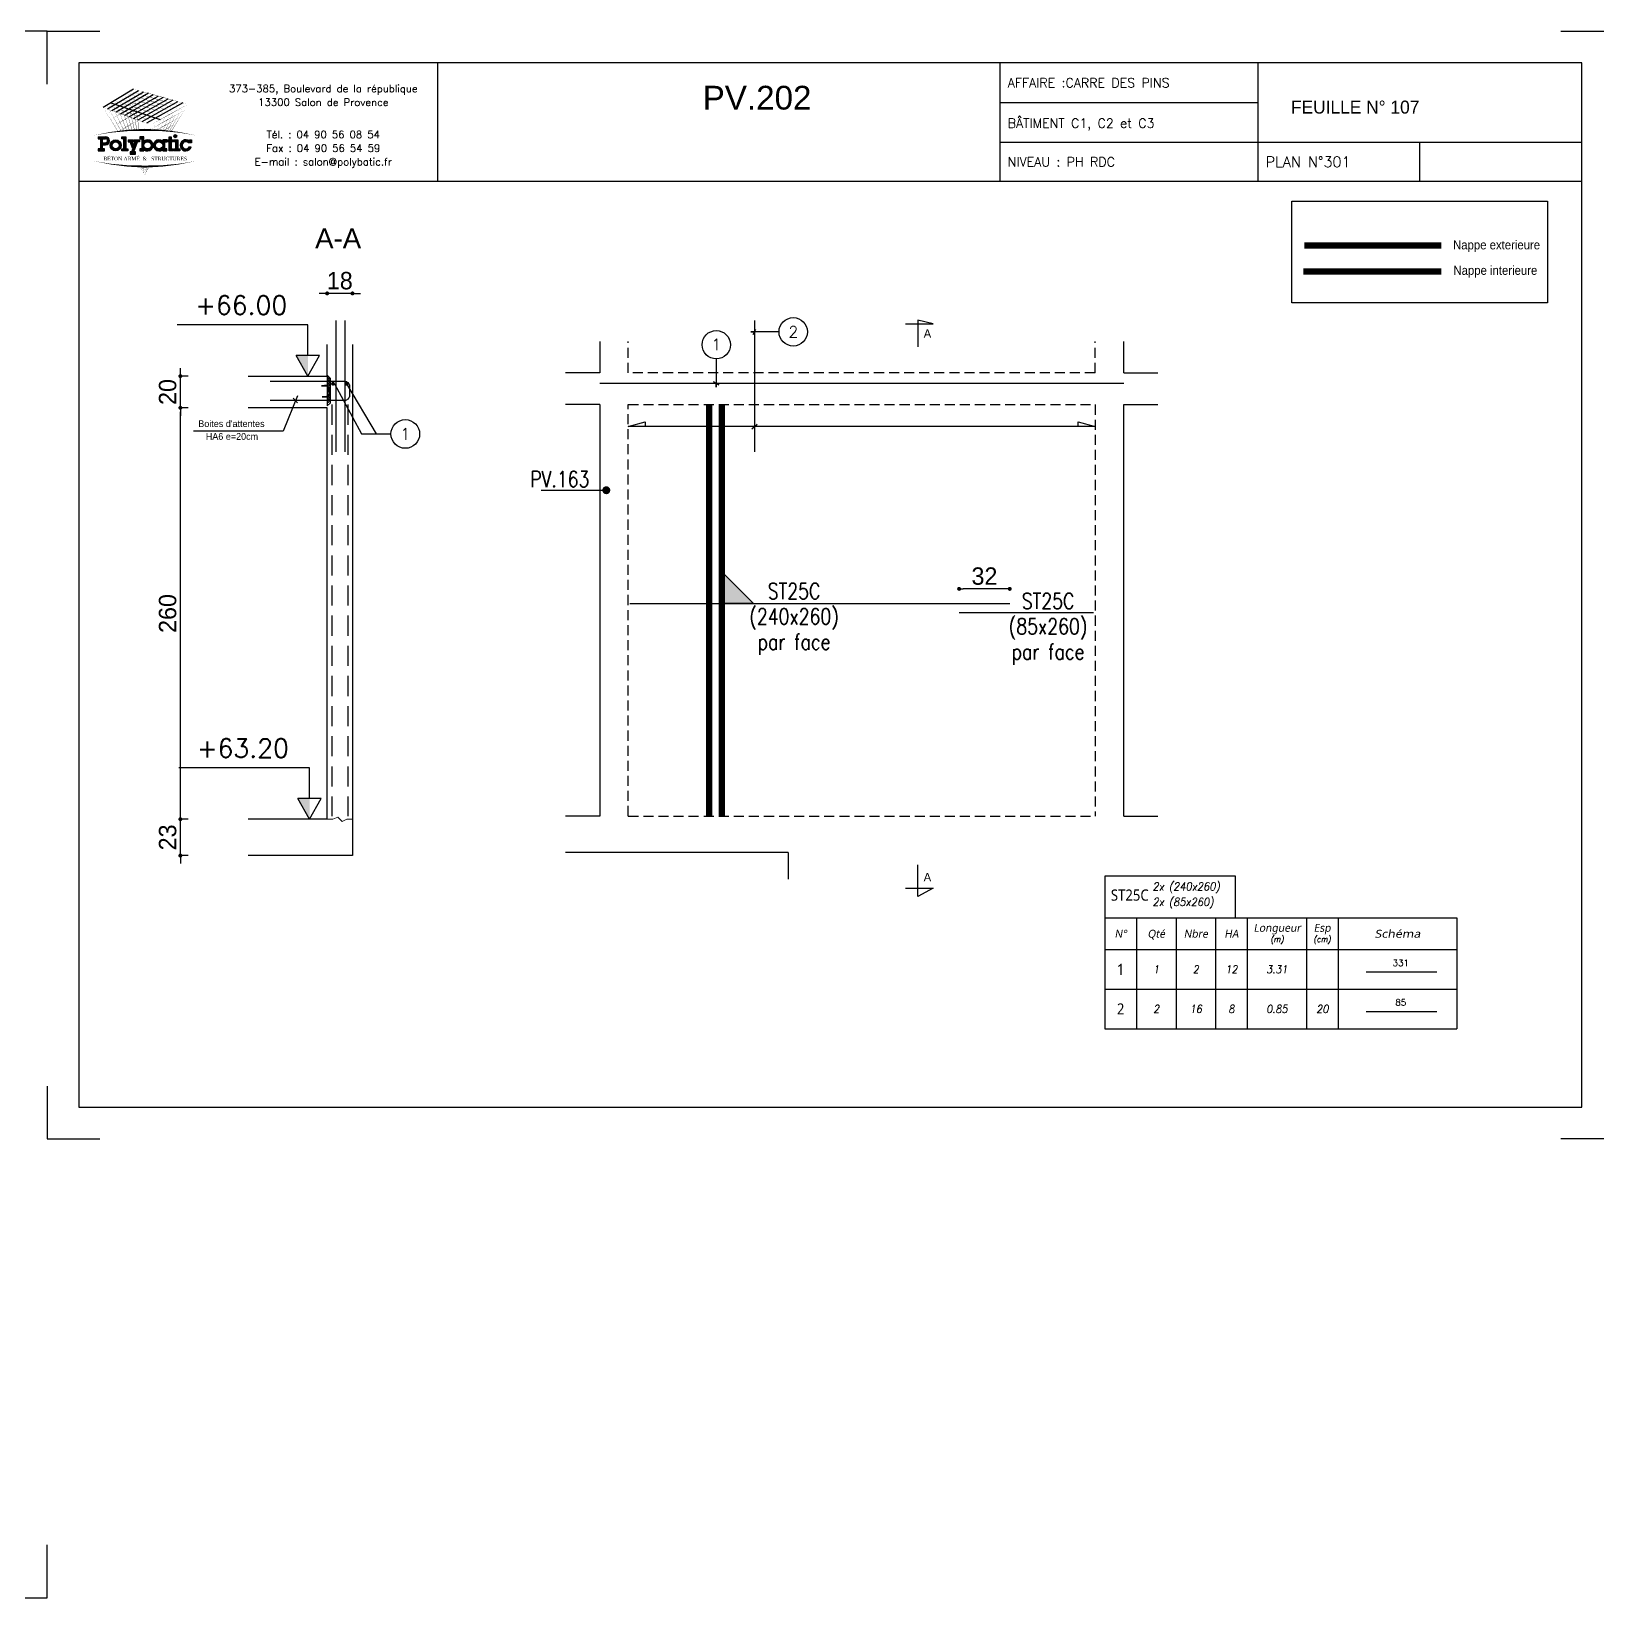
# Model space of a CAD drawing. Header units: metres. Extents: x -5618 to 118954, y -306 to 4637.
# Drawn here: x 109625 to 110615, y 604 to 1594 of the extents above; entities that cross this region are included whole.
import ezdxf
from ezdxf.enums import TextEntityAlignment as Align

# ---------------------------------------------------------------- set-up
doc = ezdxf.new("R2010")
doc.units = ezdxf.units.M
doc.linetypes.add('CACHE', pattern=[9.525, 6.35, -3.175])
doc.linetypes.add('CACHEX2', pattern=[19.05, 12.7, -6.35])
for name, color, linetype in [('COTATION', 1, 'Continuous'), ('GO-CARTOUCHE', 7, 'Continuous'), ('GO-FER-HA', 140, 'Continuous'), ('GO-TEXTE', 9, 'Continuous'), ('GO-TEXTE-FER', 3, 'Continuous'), ('K_ENT_M_Building_V.76', 7, 'Continuous'), ('STR_COTATION', 1, 'Continuous'), ('STR_STA', 30, 'Continuous'), ('STR_TS', 22, 'Continuous'), ('STR_TS_TXT', 7, 'Continuous'), ('STR_VOI-POT', 6, 'Continuous')]:
    doc.layers.add(name, color=color, linetype=linetype)
doc.layers.add('Kofragna_forma', color=7, linetype='Continuous', lineweight=70)
doc.styles.add('ARIAL', font='ARIAL.TTF')
doc.styles.add('GrDimensions', font='simplex.shx')
doc.styles.add('Lucida', font='LSANSI.TTF')
doc.styles.add('POLYBATIC', font='TIMES.TTF')
doc.styles.add('schéma', font='simplex.shx')
doc.styles.add('Tableau', font='romans.shx', dxfattribs={"width": 0.9, "oblique": 10})
doc.styles.add('Tableau2', font='trebuc.TTF', dxfattribs={"width": 0.9, "oblique": 10})
doc.styles.add('TEXTE', font='romans.shx')
doc.styles.add('TEXTE TS', font='romans.shx', dxfattribs={"width": 0.7, "oblique": 15})
doc.styles.add('TEXTEBA', font='ARIAL.TTF')
doc.dimstyles.new('COUPE-20', dxfattribs={"dimscale": 0.5, "dimtxt": 22, "dimasz": 5, "dimexe": 0.05, "dimexo": 0, "dimgap": 5, "dimtad": 1, "dimdec": 0, "dimdsep": 46, "dimtxsty": 'Standard', "dimblk1": 'DOT', "dimblk2": 'DOT', "dimsah": 1, "dimcen": 0, "dimdle": 150, "dimclrd": 1, "dimclre": 1, "dimclrt": 7, "dimadec": 0, "dimazin": 0, "dimtfac": 1, "dimtdec": 0, "dimtix": 1, "dimtmove": 2, "dimatfit": 3, "dimldrblk": 'DOT', "dimfxl": 0, "dimtvp": 1, "dimtolj": 1, "dimtzin": 0, "dimarcsym": 0})

# ---------------------------------------------------------------- blocks, each defined once
blk = doc.blocks.new('A$C492E529B')
for color, points in [(140, [(1.413, 0.725, 1), (1.563, 0.725, 1)]), (256, [(-0.938, 0.7), (-1.138, 0.7), (-1.138, 0.6), (-1.038, 0.6), (-1.038, 0.1), (-1.138, 0.1), (-1.138, 0), (-0.838, 0), (-0.838, 0.1), (-0.938, 0.1)]), (256, [(-0.367, 0.45), (-0.268, 0.45), (-0.268, 0.55), (-0.523, 0.55), (-0.523, 0.45), (-0.473, 0.45), (-0.543, 0.253), (-0.612, 0.45), (-0.562, 0.45), (-0.562, 0.55), (-0.818, 0.55), (-0.818, 0.45), (-0.718, 0.45), (-0.595, 0.101), (-0.648, -0.05), (-0.718, -0.05), (-0.718, -0.15), (-0.468, -0.15), (-0.468, -0.05), (-0.543, -0.05)]), (256, [(1.393, 0.55), (1.292, 0.55), (1.292, 0.7), (1.193, 0.7), (1.193, 0.55), (1.093, 0.55), (1.093, 0.45), (1.193, 0.45), (1.193, 0), (1.393, 0), (1.393, 0.1), (1.292, 0.1), (1.292, 0.45), (1.393, 0.45)]), (256, [(1.613, 0.55), (1.413, 0.55), (1.413, 0.45), (1.513, 0.45), (1.513, 0.1), (1.413, 0.1), (1.413, 0), (1.712, 0), (1.712, 0.1), (1.613, 0.1)]), (256, [(2.13, 0.4), (2.283, 0.4), (2.283, 0.55), (2.183, 0.55), (2.183, 0.487, 3.359496), (2.272, 0.2), (2.166, 0.2, -3.125802)])]:
    blk.add_hatch(color=color).paths.add_polyline_path(points)
h = blk.add_hatch(color=256)
h.paths.add_polyline_path([(-1.983, 0.1), (-2.083, 0.1), (-2.083, 0.3), (-1.933, 0.3, 1), (-1.933, 0.7), (-2.283, 0.7), (-2.283, 0.6), (-2.183, 0.6), (-2.183, 0.1), (-2.283, 0.1), (-2.283, 0), (-1.983, 0)])
h.paths.add_polyline_path([(-2.083, 0.4), (-2.083, 0.6), (-1.933, 0.6, -1), (-1.933, 0.4)], flags=16)
h = blk.add_hatch(color=256)
h.paths.add_polyline_path([(-1.158, 0.275, 1), (-1.708, 0.275, 1)])
h.paths.add_polyline_path([(-1.608, 0.275, -1), (-1.258, 0.275, -1)], flags=16)
h = blk.add_hatch(color=256)
h.paths.add_polyline_path([(-0.047, 0.487), (-0.047, 0.7), (-0.248, 0.7), (-0.248, 0.6), (-0.147, 0.6), (-0.147, 0.1), (-0.248, 0.1), (-0.248, 0), (-0.047, 0), (-0.047, 0.063, 2.12132)])
h.paths.add_polyline_path([(-0.047, 0.275, -1), (0.303, 0.275, -1)], flags=16)
h = blk.add_hatch(color=256)
h.paths.add_polyline_path([(1.073, 0.1), (0.973, 0.1), (0.973, 0.45), (1.073, 0.45), (1.073, 0.55), (0.873, 0.55), (0.873, 0.487, 2.12132), (0.873, 0.063), (0.873, 0), (1.073, 0)])
h.paths.add_polyline_path([(0.523, 0.275, -1), (0.873, 0.275, -1)], flags=16)
for p, q in [((-0.595, 0.101), (-0.718, 0.45)), ((-0.648, -0.05), (-0.595, 0.101)), ((-0.543, 0.253), (-0.612, 0.45)), ((-0.543, -0.05), (-0.367, 0.45)), ((-0.543, 0.253), (-0.473, 0.45)), ((0.873, 0.55), (0.873, 0.487)), ((1.073, 0.55), (0.873, 0.55)), ((0.873, 0.063), (0.873, 0)), ((0.973, 0.1), (0.973, 0.45)), ((0.973, 0.45), (1.073, 0.45)), ((1.073, 0.1), (0.973, 0.1)), ((1.073, 0.45), (1.073, 0.55)), ((1.073, 0), (1.073, 0.1)), ((2.166, 0.2), (2.272, 0.2)), ((0.873, 0), (1.073, 0))]:
    blk.add_line(p, q)
for points in [[(-2.283, 0.7), (-1.933, 0.7)], [(-2.283, 0.7), (-2.283, 0.6), (-2.183, 0.6), (-2.183, 0.1), (-2.283, 0.1), (-2.283, 0), (-1.983, 0), (-1.983, 0.1), (-2.083, 0.1), (-2.083, 0.3), (-1.933, 0.3)], [(-2.083, 0.4), (-2.083, 0.6), (-1.933, 0.6)], [(-2.083, 0.4), (-1.933, 0.4)], [(-1.138, 0.7), (-0.938, 0.7), (-0.938, 0.1), (-0.838, 0.1), (-0.838, 0), (-1.138, 0), (-1.138, 0.1), (-1.038, 0.1), (-1.038, 0.6), (-1.138, 0.6), (-1.138, 0.7)], [(-0.818, 0.55), (-0.562, 0.55)], [(-0.818, 0.55), (-0.818, 0.45), (-0.718, 0.45)], [(-0.612, 0.45), (-0.562, 0.45), (-0.562, 0.55)], [(-0.523, 0.55), (-0.268, 0.55), (-0.268, 0.45), (-0.367, 0.45)], [(-0.473, 0.45), (-0.523, 0.45), (-0.523, 0.55)], [(-0.248, 0.7), (-0.248, 0.6), (-0.147, 0.6), (-0.147, 0.1), (-0.248, 0.1), (-0.248, 0), (-0.047, 0), (-0.047, 0.063)], [(-0.047, 0.487), (-0.047, 0.7), (-0.248, 0.7)], [(1.093, 0.55), (1.193, 0.55), (1.193, 0.7), (1.292, 0.7), (1.292, 0.55), (1.393, 0.55), (1.393, 0.45), (1.292, 0.45), (1.292, 0.1), (1.393, 0.1), (1.393, 0), (1.193, 0), (1.193, 0.45), (1.093, 0.45)], [(1.093, 0.45), (1.093, 0.55)], [(1.413, 0.45), (1.413, 0.55), (1.613, 0.55), (1.613, 0.1), (1.712, 0.1), (1.712, 0), (1.413, 0), (1.413, 0.1), (1.513, 0.1), (1.513, 0.45), (1.413, 0.45)], [(2.183, 0.487), (2.183, 0.55), (2.283, 0.55), (2.283, 0.4), (2.13, 0.4)], [(-0.648, -0.05), (-0.718, -0.05), (-0.718, -0.15), (-0.468, -0.15), (-0.468, -0.05), (-0.543, -0.05)]]:
    blk.add_lwpolyline(points)
at = {"color": 140}
blk.add_circle((1.488, 0.725), 0.075, dxfattribs=at)
for centre, radius in [((-1.433, 0.275), 0.275), ((-1.433, 0.275), 0.175), ((0.128, 0.275), 0.175), ((0.698, 0.275), 0.175)]:
    blk.add_circle(centre, radius)
for centre, radius, start, end in [((-1.933, 0.5), 0.2, 270, 90), ((-1.933, 0.5), 0.1, 270, 90), ((0.128, 0.275), 0.275, 230.4788, 129.5212), ((0.698, 0.275), 0.275, 50.4788, 309.5212), ((2.008, 0.275), 0.275, 50.4788, 344.17338), ((2.008, 0.275), 0.175, 45.58469, 334.62307)]:
    blk.add_arc(centre, radius, start, end)
blk = doc.blocks.new('POLYBATIC')
at = {"color": 140}
for p, q in [((-0.43, 3.281), (-1.602, 2.578)), ((-1.435, 2.518), (-0.241, 3.228)), ((-1.268, 2.457), (-0.053, 3.175)), ((0.135, 3.121), (-1.101, 2.397)), ((-0.934, 2.337), (0.323, 3.068)), ((-0.767, 2.276), (0.511, 3.015)), ((-1.309, 2.754), (0.586, 2.109)), ((0.7, 2.962), (-0.6, 2.216)), ((-0.433, 2.156), (0.888, 2.908)), ((1.076, 2.855), (-0.266, 2.095)), ((-0.099, 2.035), (1.264, 2.802)), ((1.452, 2.749), (0.067, 1.974))]:
    blk.add_line(p, q, dxfattribs=at)
for points in [[(-1.016, 2.93, 0.0156, 0, 0), (-0.43, 3.281, 0, 0, 0)], [(0.122, 2.71, 0.0156, 0, 0), (-0.869, 3.018, 0, 0, 0)], [(-0.491, 1.706, 0.0136, 0, 0), (-0.869, 3.018, 0, 0, 0)], [(-0.838, 2.873, 0.0156, 0, 0), (-0.241, 3.228, 0, 0, 0)], [(0.283, 2.803, 0.0156, 0, 0), (-0.723, 3.105, 0, 0, 0)], [(-0.398, 1.71, 0.014, 0, 0), (-0.723, 3.105, 0, 0, 0)], [(-0.661, 2.816, 0.0156, 0, 0), (-0.053, 3.175, 0, 0, 0)], [(0.444, 2.896, 0.0156, 0, 0), (-0.576, 3.193, 0, 0, 0)], [(-0.309, 1.714, 0.0145, 0, 0), (-0.576, 3.193, 0, 0, 0)], [(-0.483, 2.759, 0.0156, 0, 0), (0.135, 3.121, 0, 0, 0)], [(0.605, 2.988, 0.0156, 0, 0), (-0.43, 3.281, 0, 0, 0)], [(-0.225, 1.716, 0.0149, 0, 0), (-0.43, 3.281, 0, 0, 0)], [(-0.305, 2.702, 0.0156, 0, 0), (0.323, 3.068, 0, 0, 0)], [(-0.128, 2.646, 0.0156, 0, 0), (0.511, 3.015, 0, 0, 0)], [(-1.602, 2.578, 0, 0.0156, 0), (-1.016, 2.93, 0, 0, 0)], [(-0.684, 2.246, 0.0156, 0, 0), (-1.602, 2.578, 0, 0, 0)], [(-1.031, 1.66, 0.0111, 0, 0), (-1.602, 2.578, 0, 0, 0)], [(-1.456, 2.344, 0, 0.0156, 0), (-0.923, 2.663, 0, 0, 0)], [(-0.522, 2.339, 0.0156, 0, 0), (-1.455, 2.666, 0, 0, 0)], [(-0.913, 1.673, 0.0116, 0, 0), (-1.455, 2.666, 0, 0, 0)], [(-1.435, 2.518, 0, 0.0156, 0), (-0.838, 2.873, 0, 0, 0)], [(-1.31, 2.109, 0, 0.0156, 0), (-0.831, 2.397, 0, 0, 0)], [(-0.361, 2.432, 0.0156, 0, 0), (-1.309, 2.754, 0, 0, 0)], [(-0.8, 1.684, 0.0121, 0, 0), (-1.309, 2.754, 0, 0, 0)], [(-1.268, 2.457, 0, 0.0156, 0), (-0.661, 2.816, 0, 0, 0)], [(-0.2, 2.524, 0.0156, 0, 0), (-1.162, 2.842, 0, 0, 0)], [(-0.692, 1.693, 0.0126, 0, 0), (-1.162, 2.842, 0, 0, 0)], [(-1.101, 2.397, 0, 0.0156, 0), (-0.483, 2.759, 0, 0, 0)], [(-0.039, 2.617, 0.0156, 0, 0), (-1.016, 2.93, 0, 0, 0)], [(-0.589, 1.7, 0.0131, 0, 0), (-1.016, 2.93, 0, 0, 0)], [(-0.934, 2.337, 0, 0.0156, 0), (-0.305, 2.702, 0, 0, 0)], [(-0.391, 2.983, 0, 0.0156, 0), (-0.923, 2.663, 0, 0, 0)], [(-0.352, 2.685, 0, 0.0156, 0), (-0.831, 2.397, 0, 0, 0)], [(-0.767, 2.276, 0, 0.0156, 0), (-0.128, 2.646, 0, 0, 0)], [(-0.6, 2.216, 0, 0.0156, 0), (0.05, 2.589, 0, 0, 0)], [(-0.433, 2.156, 0, 0.0156, 0), (0.227, 2.532, 0, 0, 0)], [(0.586, 2.109, 0, 0.0156, 0), (-0.361, 2.432, 0, 0, 0)], [(-0.266, 2.095, 0, 0.0156, 0), (0.405, 2.475, 0, 0, 0)], [(0.762, 2.207, 0, 0.0156, 0), (-0.2, 2.524, 0, 0, 0)], [(-0.099, 2.035, 0, 0.0156, 0), (0.582, 2.418, 0, 0, 0)], [(0.937, 2.305, 0, 0.0156, 0), (-0.039, 2.617, 0, 0, 0)], [(0.05, 2.589, 0.0156, 0, 0), (0.7, 2.962, 0, 0, 0)], [(1.113, 2.402, 0, 0.0156, 0), (0.122, 2.71, 0, 0, 0)], [(0.227, 2.532, 0.0156, 0, 0), (0.888, 2.908, 0, 0, 0)], [(1.289, 2.5, 0, 0.0156, 0), (0.283, 2.803, 0, 0, 0)], [(0.405, 2.475, 0.0156, 0, 0), (1.076, 2.855, 0, 0, 0)], [(1.465, 2.598, 0, 0.0156, 0), (0.444, 2.896, 0, 0, 0)], [(0.582, 2.418, 0.0156, 0, 0), (1.264, 2.802, 0, 0, 0)], [(1.641, 2.695, 0, 0.0156, 0), (0.605, 2.988, 0, 0, 0)], [(0.76, 2.362, 0.0156, 0, 0), (1.452, 2.749, 0, 0, 0)], [(0.781, 1.685, 0.00933, 0, 0), (1.113, 2.402, 0, 0, 0)], [(0.852, 2.095, 0.0156, 0, 0), (1.491, 2.45, 0, 0, 0)], [(0.865, 1.678, 0.0103, 0, 0), (1.289, 2.5, 0, 0, 0)], [(0.937, 2.305, 0.0156, 0, 0), (1.641, 2.695, 0, 0, 0)], [(0.942, 1.67, 0.0112, 0, 0), (1.465, 2.598, 0, 0, 0)], [(1.012, 1.663, 0.012, 0, 0), (1.641, 2.695, 0, 0, 0)], [(-1.165, 1.875, 0, 0.0156, 0), (-0.739, 2.131, 0, 0, 0)], [(-1.019, 1.641, 0, 0.0156, 0), (-0.646, 1.864, 0, 0, 0)], [(-0.312, 2.386, 0, 0.0156, 0), (-0.739, 2.131, 0, 0, 0)], [(0.234, 1.914, 0, 0.0156, 0), (-0.684, 2.246, 0, 0, 0)], [(-0.273, 2.088, 0, 0.0156, 0), (-0.646, 1.864, 0, 0, 0)], [(0.41, 2.012, 0, 0.0156, 0), (-0.522, 2.339, 0, 0, 0)], [(0.067, 1.974, 0, 0.0156, 0), (0.76, 2.362, 0, 0, 0)], [(0.213, 1.74, 0, 0.0156, 0), (0.852, 2.095, 0, 0, 0)], [(0.21, 1.716, 0.00323, 0, 0), (0.234, 1.914, 0, 0, 0)], [(0.234, 1.914, 0, 0.0156, 0), (0.937, 2.305, 0, 0, 0)], [(0.349, 1.712, 0.00465, 0, 0), (0.41, 2.012, 0, 0, 0)], [(0.447, 1.708, 0.00693, 0.0156, 0), (0.767, 1.886, 0, 0, 0)], [(0.474, 1.706, 0.00597, 0, 0), (0.586, 2.109, 0, 0, 0)], [(0.587, 1.7, 0.00718, 0, 0), (0.762, 2.207, 0, 0, 0)], [(0.68, 1.675, 0.0156, 0, 0), (1.193, 1.96, 0, 0, 0)], [(0.689, 1.693, 0.0083, 0, 0), (0.937, 2.305, 0, 0, 0)], [(0.765, 1.884, 0.0156, 0, 0), (1.342, 2.205, 0, 0, 0)], [(-1.953, 1.508, 0, 0.0781, -0.053843), (0, 1.719, 0, 0, 0)], [(-0.234, 1.79, 0, 0.00638, 0), (-0.365, 1.711, 0, 0.00638, 0)], [(1.953, 1.508, 0, 0.0781, 0.053843), (0, 1.719, 0, 0, 0)], [(0.96, 1.668, 0.00293, 0, 0), (1.044, 1.715, 0, 0, 0)], [(-1.953, 0.523, 0, 0.0781, 0.053843), (0, 0.312, 0, 0, 0)], [(0, 0, 0, 0.00381, 0), (-0.195, 0.315, 0, 0.00381, 0)], [(0, 0, 0, 0.00368, 0), (-0.171, 0.314, 0, 0.00368, 0)], [(0, 0, 0, 0.00356, 0), (-0.149, 0.314, 0, 0.00356, 0)], [(0, 0, 0, 0.00345, 0), (-0.128, 0.313, 0, 0.00345, 0)], [(0, 0, 0, 0.00334, 0), (-0.109, 0.313, 0, 0.00334, 0)], [(0, 0, 0, 0.00324, 0), (-0.09, 0.313, 0, 0.00324, 0)], [(0, 0, 0, 0.00315, 0), (-0.073, 0.313, 0, 0.00315, 0)], [(0, 0, 0, 0.00306, 0), (-0.056, 0.313, 0, 0.00306, 0)], [(0, 0, 0, 0.00306, 0), (-0.056, 0.313, 0, 0.00306, 0)], [(0, 0, 0, 0.00298, 0), (-0.041, 0.313, 0, 0.00298, 0)], [(1.953, 0.523, 0, 0.0781, -0.053843), (0, 0.312, 0, 0, 0)], [(0, 0, 0, 0.0051, 0), (0.038, 0.313, 0, 0.0051, 0)], [(0, 0, 0, 0.00425, 0), (0.127, 0.313, 0, 0.00425, 0)], [(0, 0, 0, 0.00408, 0), (0.145, 0.314, 0, 0.00408, 0)], [(0, 0, 0, 0.00392, 0), (0.162, 0.314, 0, 0.00392, 0)], [(0, 0, 0, 0.00378, 0), (0.177, 0.314, 0, 0.00378, 0)], [(0, 0, 0, 0.00365, 0), (0.191, 0.315, 0, 0.00365, 0)], [(0, 0, 0, 0.00486, 0), (0.064, 0.313, 0, 0.00486, 0)], [(0, 0, 0, 0.00464, 0), (0.087, 0.313, 0, 0.00464, 0)], [(0, 0, 0, 0.00443, 0), (0.108, 0.313, 0, 0.00443, 0)]]:
    blk.add_lwpolyline(points, format="xyseb", dxfattribs=at)
at = {"color": 5, "xscale": 0.78125, "yscale": 0.78125, "zscale": 0.78125}
blk.add_blockref('A$C492E529B', (0, 0.91), dxfattribs=at)
at = {"lineweight": 60, "style": 'POLYBATIC'}
for s, p in [('BÉTON ARMÉ', (-1.587, 0.547)), ('STRUCTURES', (0.24, 0.547))]:
    blk.add_text(s, height=0.1406, dxfattribs=at).set_placement(p)
at = {"color": 140, "style": 'POLYBATIC'}
blk.add_text('&', height=0.141, dxfattribs=at).set_placement((0, 0.547), align=Align.CENTER)
blk = doc.blocks.new('ime')
at = {"layer": 'COTATION', "const_width": 2.5}
blk.add_lwpolyline([(1.25, 0, -1), (-1.25, 0, -1)], format="xyb", close=True, dxfattribs=at)
at = {"layer": 'COTATION'}
blk.add_lwpolyline([(41.09, 0), (0, 0)], dxfattribs=at)
at = {"layer": 'COTATION', "color": 7, "style": 'TEXTE TS', "width": 0.8}
blk.add_attdef('NAME', (9.08, 2), '', height=10, dxfattribs=at)
blk = doc.blocks.new('_DOT')
at = {"color": 0, "linetype": 'ByBlock'}
blk.add_line((-0.5, 0), (-1, 0), dxfattribs=at)
at = {"color": 0, "linetype": 'ByBlock', "const_width": 0.5}
blk.add_lwpolyline([(-0.25, 0, 1), (0.25, 0, 1)], format="xyb", close=True, dxfattribs=at)
blk = doc.blocks.new('*D1300')
at = {"layer": 'COTATION', "color": 1, "lineweight": -2, "ltscale": 4.5}
for p, q in [((109719.47, 1098.29), (109719.47, 1100.79)), ((109724.47, 1095.79), (109719.44, 1095.79)), ((109719.47, 1072.79), (109719.47, 1095.79)), ((109724.47, 1072.79), (109719.44, 1072.79)), ((109719.47, 1070.29), (109719.47, 1067.79))]:
    blk.add_line(p, q, dxfattribs=at)
at = {"layer": 'DEFPOINTS', "color": 0, "lineweight": -3, "ltscale": 4.5}
for p in [(109719.47, 1095.79), (109762.24, 1095.79), (109762.24, 1072.79)]:
    blk.add_point(p, dxfattribs=at)
at = {"layer": 'COTATION', "color": 1, "lineweight": -2, "ltscale": 4.5, "xscale": 2.5, "yscale": 2.5, "zscale": 2.5}
for p, rotation in [((109719.47, 1095.79), 270), ((109719.47, 1072.79), 90)]:
    blk.add_blockref('_DOT', p, dxfattribs=dict(at, rotation=rotation))
at = {"layer": 'COTATION', "color": 7, "lineweight": -3, "ltscale": 4.5, "insert": (109711.47, 1084.29), "char_height": 11, "attachment_point": 5, "rotation": 90}
blk.add_mtext('\\A1;23', dxfattribs=at)
blk = doc.blocks.new('*D1301')
at = {"layer": 'COTATION', "color": 1, "lineweight": -2, "ltscale": 4.5}
for p, q in [((109724.47, 1355.79), (109719.44, 1355.79)), ((109719.47, 1098.29), (109719.47, 1353.29)), ((109724.47, 1095.79), (109719.44, 1095.79))]:
    blk.add_line(p, q, dxfattribs=at)
at = {"layer": 'DEFPOINTS', "color": 0, "lineweight": -3, "ltscale": 4.5}
for p in [(109719.47, 1355.79), (109762.24, 1355.79), (109762.24, 1095.79)]:
    blk.add_point(p, dxfattribs=at)
at = {"layer": 'COTATION', "color": 1, "lineweight": -2, "ltscale": 4.5, "xscale": 2.5, "yscale": 2.5, "zscale": 2.5}
for p, rotation in [((109719.47, 1355.79), 90), ((109719.47, 1095.79), 270)]:
    blk.add_blockref('_DOT', p, dxfattribs=dict(at, rotation=rotation))
at = {"layer": 'COTATION', "color": 7, "lineweight": -3, "ltscale": 4.5, "insert": (109711.47, 1225.79), "char_height": 11, "attachment_point": 5, "rotation": 90}
blk.add_mtext('\\A1;260', dxfattribs=at)
blk = doc.blocks.new('*D1302')
at = {"layer": 'COTATION', "color": 1, "lineweight": -2, "ltscale": 4.5}
for p, q in [((109719.47, 1378.29), (109719.47, 1380.79)), ((109724.47, 1375.79), (109719.44, 1375.79)), ((109719.47, 1355.79), (109719.47, 1375.79)), ((109724.47, 1355.79), (109719.44, 1355.79)), ((109719.47, 1353.29), (109719.47, 1350.79))]:
    blk.add_line(p, q, dxfattribs=at)
at = {"layer": 'DEFPOINTS', "color": 0, "lineweight": -3, "ltscale": 4.5}
for p in [(109719.47, 1375.79), (109762.24, 1375.79), (109762.24, 1355.79)]:
    blk.add_point(p, dxfattribs=at)
at = {"layer": 'COTATION', "color": 1, "lineweight": -2, "ltscale": 4.5, "xscale": 2.5, "yscale": 2.5, "zscale": 2.5}
for p, rotation in [((109719.47, 1375.79), 270), ((109719.47, 1355.79), 90)]:
    blk.add_blockref('_DOT', p, dxfattribs=dict(at, rotation=rotation))
at = {"layer": 'COTATION', "color": 7, "lineweight": -3, "ltscale": 4.5, "insert": (109711.47, 1365.79), "char_height": 11, "attachment_point": 5, "rotation": 90}
blk.add_mtext('\\A1;20', dxfattribs=at)
blk = doc.blocks.new('*D1303')
at = {"layer": 'DEFPOINTS', "color": 0, "lineweight": -3, "ltscale": 4.5}
for p in [(109812.24, 1428.07), (109812.24, 1395.79, 187.69), (109828.24, 1395.79, 187.69)]:
    blk.add_point(p, dxfattribs=at)
at = {"layer": 'STR_COTATION', "color": 1, "lineweight": -2, "ltscale": 4.5}
for p, q in [((109809.74, 1428.07), (109807.24, 1428.07)), ((109812.24, 1428.08), (109812.24, 1428.09)), ((109828.24, 1428.07), (109812.24, 1428.07)), ((109828.24, 1428.08), (109828.24, 1428.09)), ((109830.74, 1428.07), (109833.24, 1428.07))]:
    blk.add_line(p, q, dxfattribs=at)
at = {"layer": 'STR_COTATION', "color": 1, "lineweight": -2, "ltscale": 4.5, "xscale": 2.5, "yscale": 2.5, "zscale": 2.5}
blk.add_blockref('_DOT', (109812.24, 1428.07), dxfattribs=at)
at = {"layer": 'STR_COTATION', "color": 1, "lineweight": -2, "ltscale": 4.5, "xscale": 2.5, "yscale": 2.5, "zscale": 2.5, "rotation": 180}
blk.add_blockref('_DOT', (109828.24, 1428.07), dxfattribs=at)
at = {"layer": 'STR_COTATION', "color": 7, "lineweight": -3, "ltscale": 4.5, "insert": (109820.24, 1436.07), "char_height": 11, "attachment_point": 5}
blk.add_mtext('\\A1;18', dxfattribs=at)
blk = doc.blocks.new('stab')
at = {"layer": 'STR_STA'}
h = blk.add_hatch(dxfattribs=at)
h.set_pattern_fill('ANSI31', color=9, scale=6.075, angle=-540, style=0)
h.set_pattern_definition([(315, (-54992.6584, 395894.73794), (-0.536959212, -0.536959212), [])])
h.paths.add_polyline_path([(8.55, 0), (6.53, -2.03), (4.9, -2.03), (4.9, 0)])
h.paths.add_polyline_path([(4.9, 0), (4.9, -2.03), (1.75, -2.03), (1.95, 0)])
h.paths.add_polyline_path([(1.41, 0), (1.73, -2.03), (-8.03, -2.03), (-7.82, 0)])
h.paths.add_polyline_path([(-8.11, -1.56), (-9.67, 0), (-8.25, 0)])
at = {"layer": 'STR_STA', "color": 1}
blk.add_lwpolyline([(-5.93, 36.01), (-5.93, 0.57), (-5.93, -11.07, 0.414214), (-2.89, -14.1), (3.18, -14.1, 0.414214), (6.22, -11.07), (6.22, 36.01)], format="xyb", dxfattribs=at)
blk.add_lwpolyline([(-7.65, -2.03), (-9.67, 0), (9.67, 0), (7.65, -2.03)], close=True, dxfattribs=at)
blk.add_lwpolyline([(-3.88, 0), (-3.68, -2.22), (-3.09, 3.47), (-3.09, 0), (3.09, 0), (3.42, -2.09), (3.94, 3.21), (3.94, 0)], dxfattribs=at)
at = {"layer": 'STR_STA', "color": 6, "linetype": 'Continuous', "const_width": 1.2}
for points in [[(-3.75, -3.69, -1), (-4.95, -3.69, -1)], [(-3.64, -12.3, -1), (-4.84, -12.3, -1)]]:
    blk.add_lwpolyline(points, format="xyb", close=True, dxfattribs=at)
blk = doc.blocks.new('Barre libre')
at = {"layer": 'GO-TEXTE-FER'}
for p, q in [((0, 0), (0, -1)), ((0, 0), (8.9, 0)), ((0.8, 0), (0.8, -1)), ((1.8, 0), (1.8, -1)), ((2.8, 0), (2.8, -1)), ((3.6, 0), (3.6, -1)), ((5.1, 0), (5.1, -1)), ((5.9, 0), (5.9, -1)), ((8.9, 0), (8.9, -1)), ((0, -1), (8.9, -1))]:
    blk.add_line(p, q, dxfattribs=at)
at = {"layer": 'GO-TEXTE-FER', "color": 1}
blk.add_line((6.603, -0.563), (8.394, -0.563), dxfattribs=at)
at = {"layer": 'GO-TEXTE-FER', "style": 'Tableau2', "width": 0.9}
blk.add_attdef('NUMERO', text='', height=0.28, dxfattribs=at).set_placement((0.4, -0.5), align=Align.MIDDLE_CENTER)
at = {"layer": 'GO-TEXTE-FER', "color": 1, "style": 'Tableau'}
blk.add_attdef('Longueur', text='', height=0.16, dxfattribs=at).set_placement((7.481, -0.336), align=Align.MIDDLE_CENTER)
at = {"layer": 'GO-TEXTE-FER', "style": 'Tableau', "oblique": 10, "width": 0.9}
for tag, p in [('QUANTITE', (1.3, -0.5)), ('NOMBRE', (2.3, -0.5)), ('NUANCE', (3.2, -0.5)), ('LONGUEUR', (4.35, -0.5)), ('ESPACEMENTS', (5.5, -0.5))]:
    blk.add_attdef(tag, text='', height=0.2, dxfattribs=at).set_placement(p, align=Align.MIDDLE_CENTER)
blk = doc.blocks.new('Désignation')
at = {"layer": 'GO-TEXTE-FER'}
for p, q in [((0, 0.8), (8.9, 0.8)), ((0, 0.8), (0, 0)), ((0.8, 0.8), (0.8, 0)), ((1.8, 0.8), (1.8, 0)), ((2.8, 0.8), (2.8, 0)), ((3.6, 0.8), (3.6, 0)), ((5.1, 0.8), (5.1, 0)), ((5.9, 0.8), (5.9, 0)), ((8.9, 0.8), (8.9, 0)), ((0, 0), (8.9, 0))]:
    blk.add_line(p, q, dxfattribs=at)
at = {"layer": 'GO-TEXTE-FER', "style": 'Tableau2', "oblique": 10}
for s, p in [('N°', (0.4, 0.4)), ('Qté', (1.3, 0.4)), ('Nbre', (2.3, 0.4)), ('HA', (3.2, 0.4)), ('Longueur', (4.356, 0.55)), ('Esp', (5.494, 0.55))]:
    blk.add_text(s, height=0.2, dxfattribs=at).set_placement(p, align=Align.MIDDLE_CENTER)
at = {"layer": 'GO-TEXTE-FER', "style": 'Tableau2', "oblique": 10, "width": 1.2}
blk.add_text('Schéma', height=0.2, dxfattribs=at).set_placement((7.4, 0.4), align=Align.MIDDLE_CENTER)
at = {"layer": 'GO-TEXTE-FER', "color": 7, "style": 'Tableau', "oblique": 10, "width": 0.9}
for s, p in [('(m)', (4.356, 0.265)), ('(cm)', (5.494, 0.265))]:
    blk.add_text(s, height=0.15, dxfattribs=at).set_placement(p, align=Align.MIDDLE_CENTER)
blk = doc.blocks.new('mrega')
at = {"layer": 'STR_TS_TXT', "style": 'TEXTE TS', "width": 0.8}
for tag, p in [('ST10', (14.48, 0)), ('DIM', (14.48, -16)), ('NOTE', (14.48, -32))]:
    blk.add_attdef(tag, text='', height=10, dxfattribs=at).set_placement(p, align=Align.CENTER)
blk = doc.blocks.new('A$C6F247267')
blk.add_hatch(color=256).paths.add_polyline_path([(0, -0.2), (-0.2, 0), (0, 0)])
blk.add_lwpolyline([(-0.2, 0), (0, 0), (0, -0.2), (-0.2, 0)])
blk = doc.blocks.new('*D1380')
at = {"layer": 'DEFPOINTS', "color": 0, "linetype": 'ByBlock', "lineweight": -3, "ltscale": 4.5}
for p in [(110211.63, 1241.35), (110243.63, 1232.1, 563.06), (110211.63, 1226.46, 563.06)]:
    blk.add_point(p, dxfattribs=at)
at = {"layer": 'STR_COTATION', "color": 1, "linetype": 'ByBlock', "lineweight": -2, "ltscale": 4.5}
for p, q in [((110211.63, 1241.37), (110211.63, 1241.37)), ((110241.13, 1241.35), (110214.13, 1241.35)), ((110243.63, 1241.37), (110243.63, 1241.37))]:
    blk.add_line(p, q, dxfattribs=at)
at = {"layer": 'STR_COTATION', "color": 1, "linetype": 'ByBlock', "lineweight": -2, "ltscale": 4.5, "xscale": 2.5, "yscale": 2.5, "zscale": 2.5, "rotation": 180}
blk.add_blockref('_DOT', (110211.63, 1241.35), dxfattribs=at)
at = {"layer": 'STR_COTATION', "color": 1, "linetype": 'ByBlock', "lineweight": -2, "ltscale": 4.5, "xscale": 2.5, "yscale": 2.5, "zscale": 2.5}
blk.add_blockref('_DOT', (110243.63, 1241.35), dxfattribs=at)
at = {"layer": 'STR_COTATION', "color": 7, "linetype": 'ByBlock', "lineweight": -3, "ltscale": 4.5, "insert": (110227.63, 1249.35), "char_height": 11, "attachment_point": 5}
blk.add_mtext('\\A1;32', dxfattribs=at)

msp = doc.modelspace()

# ---------------------------------------------------------------- linework, layer by layer
for p, q in [((110237.36, 1573.71), (110237.36, 1498.77)), ((110400.33, 1573.74), (110400.33, 1498.77)), ((110237.36, 1548.71), (110400.33, 1548.71)), ((110237.36, 1523.72), (110400.33, 1523.72)), ((110400.33, 1523.74), (110605.19, 1523.74)), ((110502.67, 1523.74), (110502.67, 1498.77))]:
    msp.add_line(p, q)
at = {"color": 7, "linetype": 'Continuous', "lineweight": -3}
for p, q in [((109807.41, 1388.79, 187.69), (109792.66, 1388.79, 187.69)), ((109800.04, 1375.79, 187.69), (109792.66, 1388.79, 187.69)), ((109807.41, 1388.79, 187.69), (109792.66, 1388.79, 187.69)), ((109800.04, 1375.79, 187.69), (109792.66, 1388.79, 187.69)), ((109800.04, 1375.79, 187.69), (109807.41, 1388.79, 187.69)), ((109800.04, 1375.79, 187.69), (109807.41, 1388.79, 187.69)), ((109808.47, 1108.79, 187.69), (109793.72, 1108.79, 187.69)), ((109801.1, 1095.79, 187.69), (109793.72, 1108.79, 187.69)), ((109808.47, 1108.79, 187.69), (109793.72, 1108.79, 187.69)), ((109801.1, 1095.79, 187.69), (109793.72, 1108.79, 187.69)), ((109801.1, 1095.79, 187.69), (109808.47, 1108.79, 187.69)), ((109801.1, 1095.79, 187.69), (109808.47, 1108.79, 187.69))]:
    msp.add_line(p, q, dxfattribs=at)
for points in [[(109635.28, 1560.38), (109635.28, 1593.71), (109601.95, 1593.71)], [(109635.28, 1560.38), (109635.28, 1593.71), (109668.61, 1593.71)], [(110591.85, 1593.71), (110625.18, 1593.71), (110625.18, 1560.38)], [(109881.93, 1573.71), (109881.93, 1498.77)], [(110605.19, 1498.77), (109655.28, 1498.77)], [(109635.28, 927.11), (109635.28, 893.78), (109668.61, 893.78)], [(110625.18, 927.11), (110625.18, 893.78), (110591.85, 893.78)], [(109601.95, 603.81), (109635.28, 603.81), (109635.28, 637.14)]]:
    msp.add_lwpolyline(points)
msp.add_lwpolyline([(109655.28, 1573.71), (109655.28, 913.78), (110605.19, 913.78), (110605.19, 1573.71)], close=True)
at = {"lineweight": 18, "elevation": 187.69}
msp.add_lwpolyline([(109828.24, 1095.79), (109824.78, 1095.79), (109821.75, 1094.36), (109819.01, 1097.13), (109815.85, 1095.79), (109812.24, 1095.79)], dxfattribs=at)
at = {"color": 7, "linetype": 'Continuous', "lineweight": -3}
for points in [[(109792.66, 1388.79, 187.69), (109800.04, 1375.79, 187.69), (109800.04, 1388.76, 187.69)], [(109792.66, 1388.79, 187.69), (109800.04, 1375.79, 187.69), (109800.04, 1388.76, 187.69)], [(109793.72, 1108.79, 187.69), (109801.1, 1095.79, 187.69), (109801.1, 1108.75, 187.69)], [(109793.72, 1108.79, 187.69), (109801.1, 1095.79, 187.69), (109801.1, 1108.75, 187.69)]]:
    msp.add_solid(points, dxfattribs=at)
at = {"layer": 'COTATION'}
msp.add_line((110080.66, 1342.49, 563.06), (110084.02, 1345.44, 563.06), dxfattribs=at)
at = {"layer": 'COTATION', "elevation": 563.06}
msp.add_lwpolyline([(110286.97, 1343.97), (110286.97, 1346.97), (110297.53, 1343.97), (110002.58, 1343.97), (110013.13, 1346.97), (110013.13, 1343.97)], dxfattribs=at)
at = {"layer": 'GO-CARTOUCHE', "color": 2, "ltscale": 3}
msp.add_line((109790.8, 1361.9, 187.69), (109793.6, 1358.93, 187.69), dxfattribs=at)
at = {"layer": 'GO-CARTOUCHE', "color": 2, "ltscale": 3, "elevation": 187.69}
msp.add_lwpolyline([(109793.4, 1363.41), (109784.43, 1341), (109727.73, 1341)], dxfattribs=at)
at = {"layer": 'GO-FER-HA', "elevation": 563.06}
for points in [[(110097.81, 1403.84, -512.322006), (110097.81, 1403.77), (110079.94, 1403.77), (110082.34, 1403.77), (110081.44, 1402.07), (110083.24, 1405.47)], [(110058.11, 1386.67, -512.322006), (110058.18, 1386.67), (110058.18, 1368.8), (110058.18, 1371.2), (110059.88, 1370.31), (110056.49, 1372.1)]]:
    msp.add_lwpolyline(points, format="xyb", dxfattribs=at)
at = {"layer": 'GO-FER-HA', "elevation": 187.69}
for points in [[(109816.84, 1370.87), (109833.99, 1339.24), (109852.57, 1339.24)], [(109824.54, 1370.87), (109843.32, 1339.24), (109852.57, 1339.24)]]:
    msp.add_lwpolyline(points, dxfattribs=at)
at = {"layer": 'GO-FER-HA'}
msp.add_circle((109861.63, 1339.24, 187.69), 9.06, dxfattribs=at)
at = {"layer": 'GO-TEXTE', "elevation": 563.06, "flags": 128}
for points in [[(110177.66, 1408.86), (110195.31, 1408.85), (110185.63, 1411.14), (110185.63, 1394.22)], [(110177.64, 1052.28), (110195.29, 1052.28), (110185.61, 1047), (110185.61, 1066.92)]]:
    msp.add_lwpolyline(points, dxfattribs=at)
at = {"layer": 'GO-TEXTE-FER', "elevation": 375.38}
msp.add_lwpolyline([(110303.72, 1033.39), (110386.22, 1033.39), (110386.22, 1059.82), (110303.72, 1059.82)], close=True, dxfattribs=at)
at = {"layer": 'K_ENT_M_Building_V.76', "color": 30, "linetype": 'Continuous', "lineweight": -3}
for p, q in [((109793.54, 1408.29, 187.69), (109717.4, 1408.29, 187.69)), ((109793.54, 1408.29, 187.69), (109717.4, 1408.29, 187.69)), ((109800.04, 1408.29, 187.69), (109793.54, 1408.29, 187.69)), ((109800.04, 1408.29, 187.69), (109793.54, 1408.29, 187.69)), ((109800.04, 1388.79, 187.69), (109800.04, 1408.29, 187.69)), ((109800.04, 1388.79, 187.69), (109800.04, 1408.29, 187.69)), ((109794.6, 1128.29, 187.69), (109718.45, 1128.29, 187.69)), ((109794.6, 1128.29, 187.69), (109718.45, 1128.29, 187.69)), ((109801.1, 1128.29, 187.69), (109794.6, 1128.29, 187.69)), ((109801.1, 1128.29, 187.69), (109794.6, 1128.29, 187.69)), ((109801.1, 1108.79, 187.69), (109801.1, 1128.29, 187.69)), ((109801.1, 1108.79, 187.69), (109801.1, 1128.29, 187.69))]:
    msp.add_line(p, q, dxfattribs=at)
at = {"layer": 'Kofragna_forma', "color": 4, "lineweight": -3}
for p, q in [((109812.24, 1375.79, 187.69), (109812.24, 1395.79, 187.69)), ((109828.24, 1395.79, 187.69), (109828.24, 1375.79, 187.69)), ((109984.58, 1397.79, 563.06), (109984.58, 1377.79, 563.06)), ((110315.63, 1377.79, 563.06), (110315.63, 1397.79, 563.06)), ((109984.58, 1377.79, 563.06), (109962.78, 1377.79, 563.06)), ((110315.63, 1377.79, 563.06), (110337.32, 1377.79, 563.06)), ((109762.24, 1375.79, 187.69), (109812.24, 1375.79, 187.69)), ((109828.24, 1375.79, 187.69), (109828.24, 1072.79, 187.69)), ((109984.58, 1357.79, 563.06), (109962.78, 1357.79, 563.06)), ((109984.58, 1357.79, 563.06), (109984.58, 1158.79, 563.06)), ((110315.63, 1097.79, 563.06), (110315.63, 1357.79, 563.06)), ((110315.63, 1357.79, 563.06), (110337.32, 1357.79, 563.06)), ((109812.24, 1355.79, 187.69), (109762.24, 1355.79, 187.69)), ((109812.24, 1095.79, 187.69), (109812.24, 1355.79, 187.69)), ((109984.58, 1158.79, 563.06), (109984.58, 1097.79, 563.06)), ((109812.24, 1095.79, 187.69), (109762.24, 1095.79, 187.69)), ((109984.58, 1097.79, 563.06), (109962.78, 1097.79, 563.06)), ((110315.63, 1097.79, 563.06), (110337.32, 1097.79, 563.06)), ((109828.24, 1072.79, 187.69), (109762.24, 1072.79, 187.69)), ((110103.58, 1074.79, 563.06), (109962.78, 1074.79, 563.06)), ((110103.58, 1074.79, 563.06), (110103.58, 1057.79, 563.06))]:
    msp.add_line(p, q, dxfattribs=at)
at = {"layer": 'Kofragna_forma', "linetype": 'CACHE', "lineweight": -3}
for p, q in [((110002.58, 1377.79, 563.06), (110002.58, 1397.79, 563.06)), ((110297.53, 1377.79, 563.06), (110297.53, 1397.79, 563.06)), ((110297.53, 1377.79, 563.06), (110002.58, 1377.79, 563.06)), ((110002.58, 1097.79, 563.06), (110002.58, 1357.79, 563.06)), ((110002.58, 1357.79, 563.06), (110297.53, 1357.79, 563.06)), ((110297.53, 1357.79, 563.06), (110297.53, 1097.79, 563.06)), ((110002.58, 1097.79, 563.06), (110297.53, 1097.79, 563.06))]:
    msp.add_line(p, q, dxfattribs=at)
at = {"layer": 'STR_TS', "color": 3}
for p, q in [((110003.58, 1232.1, 563.06), (110243.63, 1232.1, 563.06)), ((110211.63, 1226.46, 563.06), (110296.53, 1226.46, 563.06))]:
    msp.add_line(p, q, dxfattribs=at)
at = {"layer": 'STR_TS', "color": 7}
msp.add_lwpolyline([(110421.94, 1486.45), (110583.49, 1486.45), (110583.49, 1422.16), (110421.94, 1422.16)], close=True, dxfattribs=at)
at = {"layer": 'STR_TS', "linetype": 'CACHE', "ltscale": 2, "const_width": 4}
msp.add_lwpolyline([(110516.36, 1458.45), (110429.8, 1458.45)], dxfattribs=at)
at = {"layer": 'STR_TS', "const_width": 4}
msp.add_lwpolyline([(110516.36, 1442), (110429.24, 1442)], dxfattribs=at)
at = {"layer": 'STR_TS', "linetype": 'ByBlock', "ltscale": 2, "const_width": 4, "elevation": 563.06}
msp.add_lwpolyline([(110053.62, 1097.79), (110053.62, 1357.79)], dxfattribs=at)
at = {"layer": 'STR_TS', "linetype": 'CACHE', "ltscale": 2, "const_width": 4, "elevation": 563.06}
msp.add_lwpolyline([(110061.67, 1097.79), (110061.67, 1357.79)], dxfattribs=at)
at = {"layer": 'STR_VOI-POT', "color": 3}
for p, q in [((109817.69, 1410.96, 563.06), (109817.69, 1327.96, 563.06)), ((109823.41, 1410.96, 563.06), (109823.41, 1327.96, 563.06))]:
    msp.add_line(p, q, dxfattribs=at)
at = {"layer": 'STR_VOI-POT'}
for p, q in [((110082.34, 1410.96, 563.06), (110082.34, 1327.96, 563.06)), ((110315.63, 1371.2, 563.06), (109984.58, 1371.2, 563.06))]:
    msp.add_line(p, q, dxfattribs=at)
at = {"layer": 'STR_VOI-POT', "color": 1, "linetype": 'CACHEX2', "elevation": 563.06}
for points in [[(109815.1, 1357.79), (109815.1, 1097.79)], [(109825.37, 1357.79), (109825.37, 1097.79)]]:
    msp.add_lwpolyline(points, dxfattribs=at)

# ---------------------------------------------------------------- block references
at = {"xscale": 16.49835000000894, "yscale": 16.49834999989253, "zscale": 16.49835000000003}
msp.add_blockref('POLYBATIC', (109697.05, 1503.09), dxfattribs=at)
at = {"layer": 'COTATION'}
ref = msp.add_blockref('ime', (109988.65, 1303.69, 563.06), dxfattribs=dict(at, xscale=-1))
ref.add_attrib('NAME', 'PV.163', (109940.59, 1305.69, 563.06), dxfattribs={"color": 7, "height": 10, "style": 'TEXTE TS', "width": 0.8})
at = {"layer": 'GO-FER-HA', "xscale": 25, "yscale": 25, "zscale": 25}
msp.add_blockref('Désignation', (110303.72, 1013.39, 375.38), dxfattribs=at)
at = {"layer": 'GO-TEXTE-FER', "xscale": 25, "yscale": 25, "zscale": 25}
for p, values in [((110303.72, 1013.39, 375.38), {'NUMERO': '1', 'QUANTITE': '1', 'NOMBRE': '2', 'NUANCE': '12', 'Longueur': '331', 'LONGUEUR': '3.31'}), ((110303.72, 988.39, 375.38), {'NUMERO': '2', 'QUANTITE': '2', 'NOMBRE': '16', 'NUANCE': '8', 'Longueur': '85', 'LONGUEUR': '0.85', 'ESPACEMENTS': '20'})]:
    msp.add_blockref('Barre libre', p, dxfattribs=at).add_auto_attribs(values)
at = {"layer": 'STR_STA', "xscale": -1, "zscale": 0.001000000000004775, "rotation": 90}
msp.add_blockref('stab', (109812.24, 1366.64, 187.69), dxfattribs=at)
at = {"layer": 'STR_TS', "xscale": 100, "yscale": 100, "zscale": 100, "rotation": 180}
msp.add_blockref('A$C6F247267', (110061.67, 1232.1, 585.6), dxfattribs=at)
at = {"layer": 'STR_TS_TXT'}
for p, values in [((110092.85, 1234.93, 750.75), {'NOTE': 'par face', 'ST10': 'ST25C', 'DIM': '(240x260)'}), ((110253.39, 1228.68), {'NOTE': 'par face', 'ST10': 'ST25C', 'DIM': '(85x260)'})]:
    msp.add_blockref('mrega', p, dxfattribs=at).add_auto_attribs(values)

# ---------------------------------------------------------------- texts
for s, height, style, p in [('AFFAIRE :CARRE DES PINS', 5.8328, 'schéma', (110242.36, 1558.3)), ('PV.202', 15, 'ARIAL', (110049.58, 1544.27)), ('BÂTIMENT C1, C2 et C3', 5.8328, 'schéma', (110242.36, 1532.74)), ('PLAN N°301', 6.666, 'schéma', (110405.33, 1507.89)), ('NIVEAU : PH RDC', 5.8328, 'schéma', (110242.36, 1508.3))]:
    msp.add_text(s, height=height, dxfattribs=dict(style=style)).set_placement(p)
at = {"style": 'schéma'}
for s, p in [('373-385, Boulevard de la république', (109809.81, 1555.18)), ('13300 Salon de Provence', (109809.81, 1546.55)), ('Tél. : 04 90 56 08 54', (109809.81, 1526.16)), ('Fax : 04 90 56 54 59', (109809.81, 1517.53)), ('E-mail : salon@polybatic.fr', (109809.81, 1508.9))]:
    msp.add_text(s, height=4.6662, dxfattribs=at).set_placement(p, align=Align.CENTER)
at = {"linetype": 'ByBlock', "lineweight": -3, "ltscale": 4.5}
msp.add_text('FEUILLE N° 107', height=8.2, dxfattribs=at).set_placement((110421.33, 1541.72))
at = {"layer": 'GO-CARTOUCHE', "color": 2, "style": 'TEXTEBA', "width": 0.9}
for s, p in [('Nappe exterieure', (110551.3, 1455.9)), ('Nappe interieure', (110550.53, 1439.81))]:
    msp.add_text(s, height=5.7024, dxfattribs=at).set_placement(p, align=Align.CENTER)
at = {"layer": 'GO-FER-HA', "style": 'TEXTE'}
for s, p in [('2', (110106.86, 1403.77, 657.06)), ('1', (110058.18, 1395.73, 657.06))]:
    msp.add_text(s, height=7.2, rotation=360, dxfattribs=at).set_placement(p, align=Align.MIDDLE_CENTER)
msp.add_text('1', height=7.2, dxfattribs=at).set_placement((109861.63, 1339.24, 187.69), align=Align.MIDDLE_CENTER)
at = {"layer": 'GO-TEXTE', "style": 'TEXTEBA'}
msp.add_text('A-A', height=12.497, dxfattribs=at).set_placement((109804.64, 1456.62, 187.69))
at = {"layer": 'GO-TEXTE', "linetype": 'Continuous', "style": 'Lucida'}
for s, height, rotation, p in [('A', 5.32, 359.98193, (110189.25, 1400.06, 563.06)), ("Boites d'attentes", 4.256, 0.0018, (109730.79, 1343.62, 187.69)), ('HA6 e=20cm', 4.256, 0.0018, (109735.55, 1335.54, 187.69)), ('A', 5.32, 0.0018, (110189.22, 1056.55, 563.06))]:
    msp.add_text(s, height=height, rotation=rotation, dxfattribs=at).set_placement(p)
at = {"layer": 'GO-TEXTE-FER', "style": 'Tableau', "oblique": 10, "width": 0.9}
for s, p in [('2x (240x260)', (110333.9, 1050.77, 375.38)), ('2x (85x260)', (110333.9, 1040.97, 375.38))]:
    msp.add_text(s, height=5.0562, dxfattribs=at).set_placement(p)
at = {"layer": 'GO-TEXTE-FER', "style": 'Tableau2', "width": 0.9}
msp.add_attdef('ST25C', text='1', height=7.08, dxfattribs=at).set_placement((110319.47, 1047.83, 375.38), align=Align.MIDDLE_CENTER)
at = {"layer": 'K_ENT_M_Building_V.76', "color": 0, "linetype": 'Continuous', "lineweight": -3, "char_height": 11.7, "attachment_point": 9, "style": 'GrDimensions'}
for s, insert in [('+66.00', (109787.04, 1414.79, 187.69)), ('\\A1;+63.20', (109788.1, 1134.79, 187.69))]:
    msp.add_mtext(s, dxfattribs=dict(at, insert=insert))

# ---------------------------------------------------------------- dimensions: what is measured, and where the dimension line sits
at = {"layer": 'COTATION', "lineweight": -3, "ltscale": 4.5}
for base, p1, p2, picture, middle in [((109719.47, 1375.79, 93.84), (109762.24, 1355.79, 93.84), (109762.24, 1375.79, 93.84), '*D1302', (109711.47, 1365.79, 93.84)), ((109719.47, 1355.79, 93.84), (109762.24, 1095.79, 93.84), (109762.24, 1355.79, 93.84), '*D1301', (109711.47, 1225.79, 93.84)), ((109719.47, 1095.79, 93.84), (109762.24, 1072.79, 93.84), (109762.24, 1095.79, 93.84), '*D1300', (109711.47, 1084.29, 93.84))]:
    dim = msp.add_linear_dim(base=base, p1=p1, p2=p2, angle=90, dimstyle='COUPE-20', dxfattribs=at)
    dim.commit()
    dim.dimension.update_dxf_attribs({"geometry": picture, "text_midpoint": middle})
at = {"layer": 'STR_COTATION', "lineweight": -3, "ltscale": 4.5}
dim = msp.add_linear_dim(base=(109812.24, 1428.07), p1=(109828.24, 1395.79, 187.69), p2=(109812.24, 1395.79, 187.69), angle=180, text='18', dimstyle='COUPE-20', override={"dimfxl": 0.1}, dxfattribs=at)
dim.commit()
dim.dimension.update_dxf_attribs({"geometry": '*D1303', "text_midpoint": (109820.24, 1436.07)})
at = {"layer": 'STR_COTATION', "linetype": 'ByBlock', "lineweight": -3, "ltscale": 4.5}
dim = msp.add_linear_dim(base=(110211.63, 1241.35), p1=(110243.63, 1232.1, 563.06), p2=(110211.63, 1226.46, 563.06), dimstyle='COUPE-20', override={"dimfxl": 0.1}, dxfattribs=at)
dim.commit()
dim.dimension.update_dxf_attribs({"geometry": '*D1380', "text_midpoint": (110227.63, 1249.35)})

doc.saveas('drawing.dxf')
